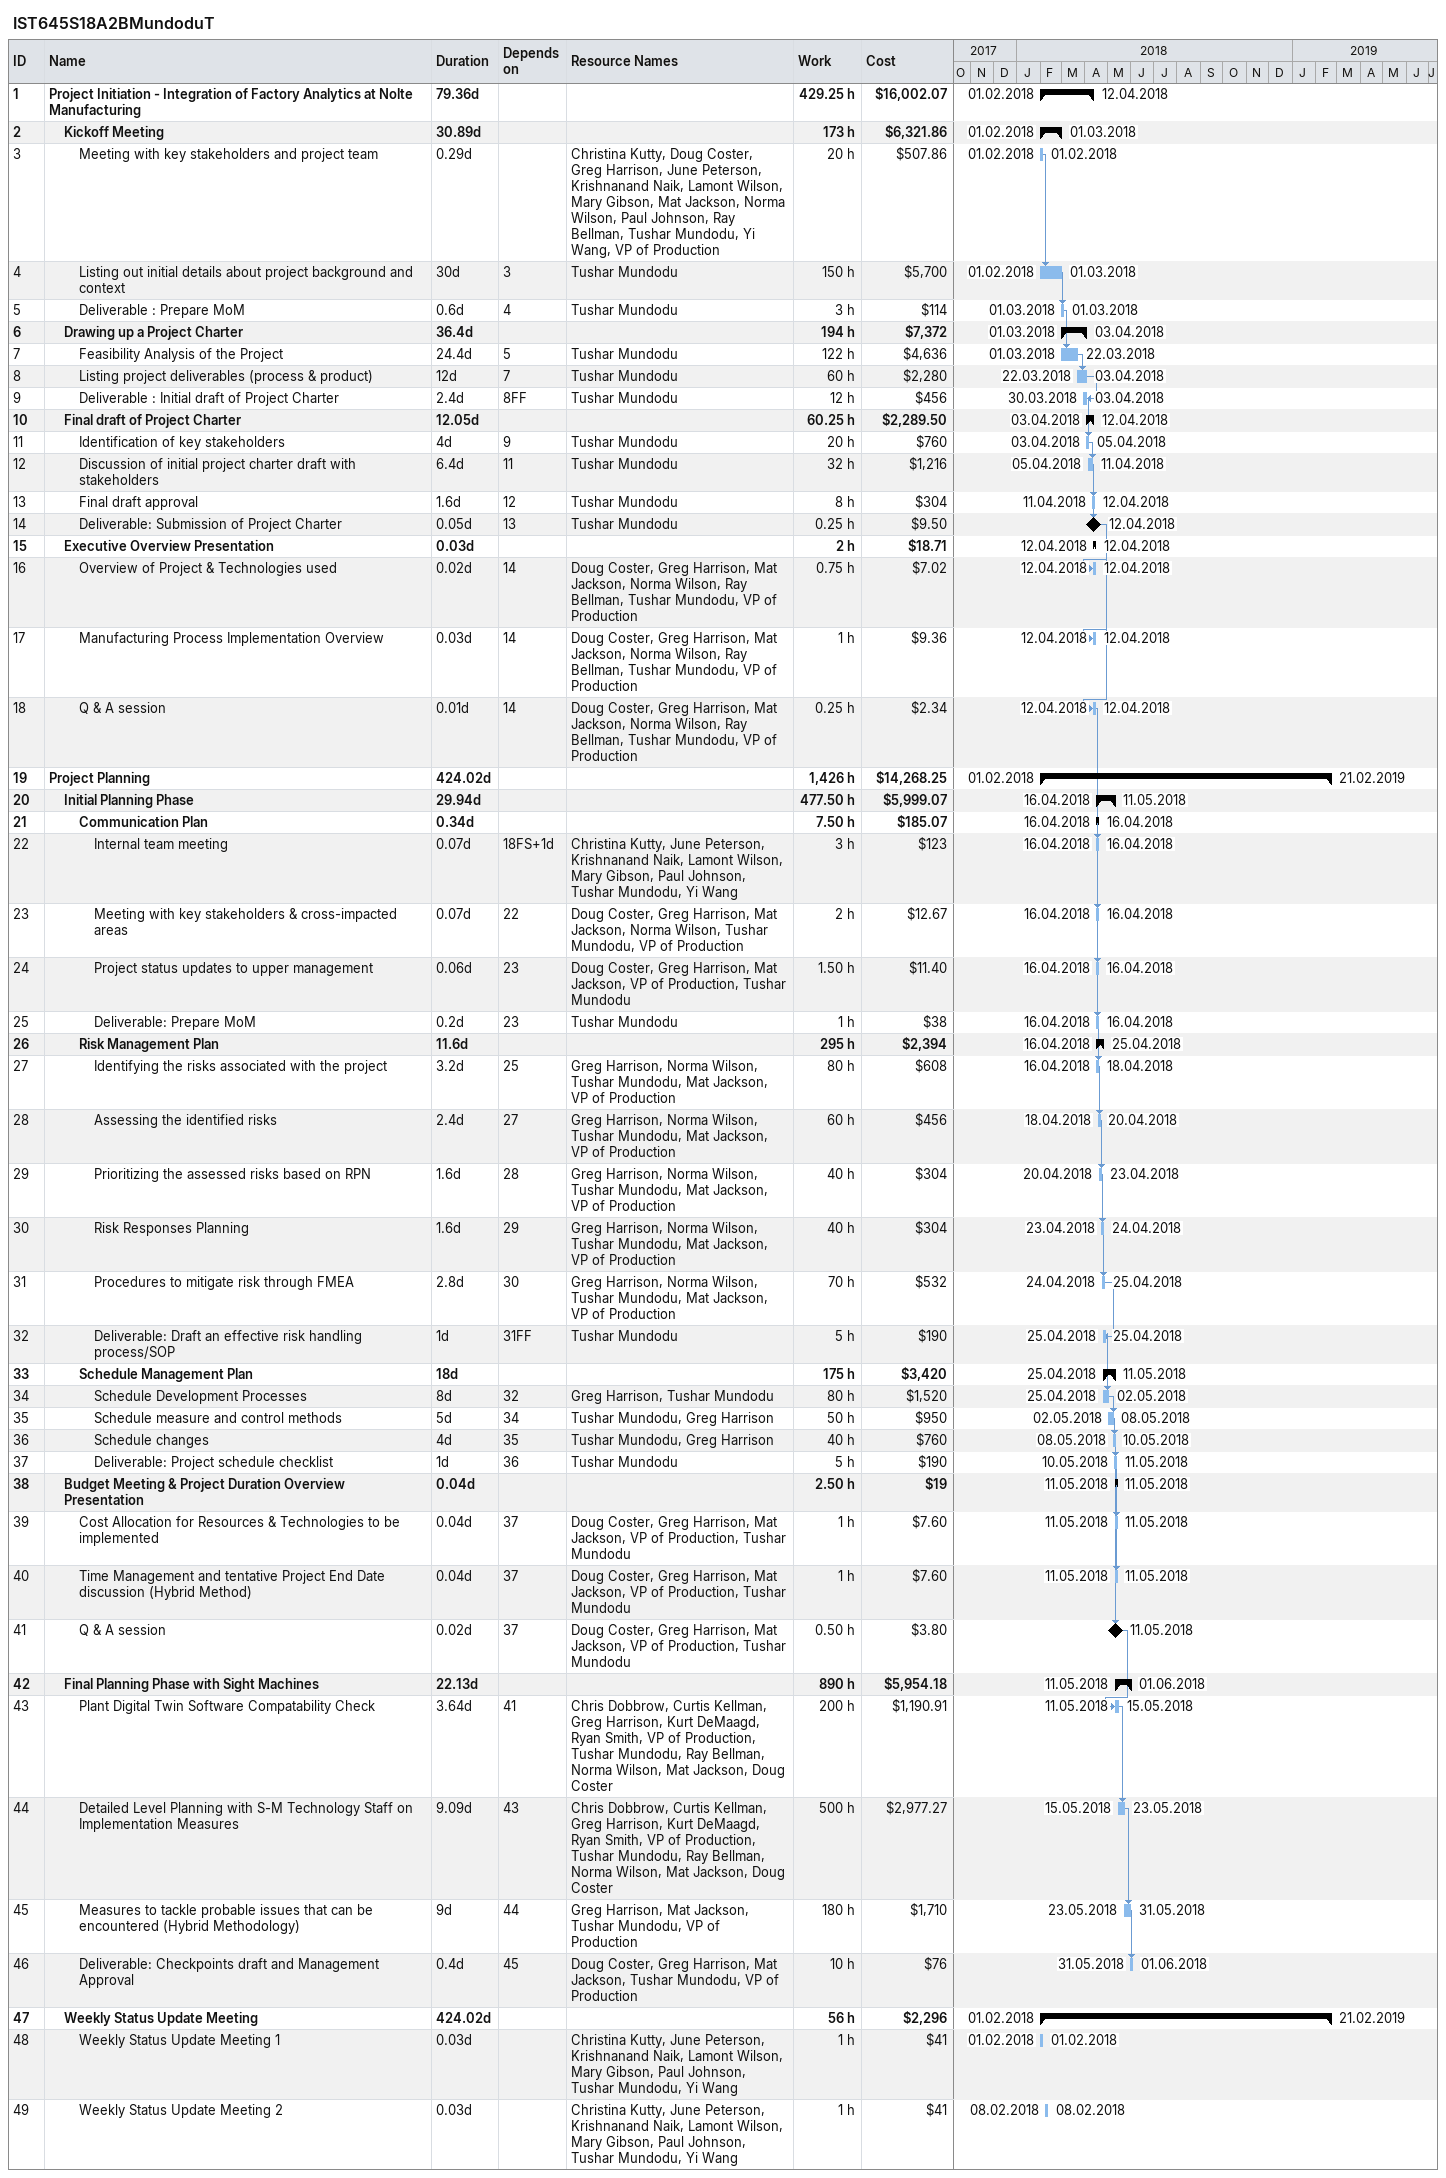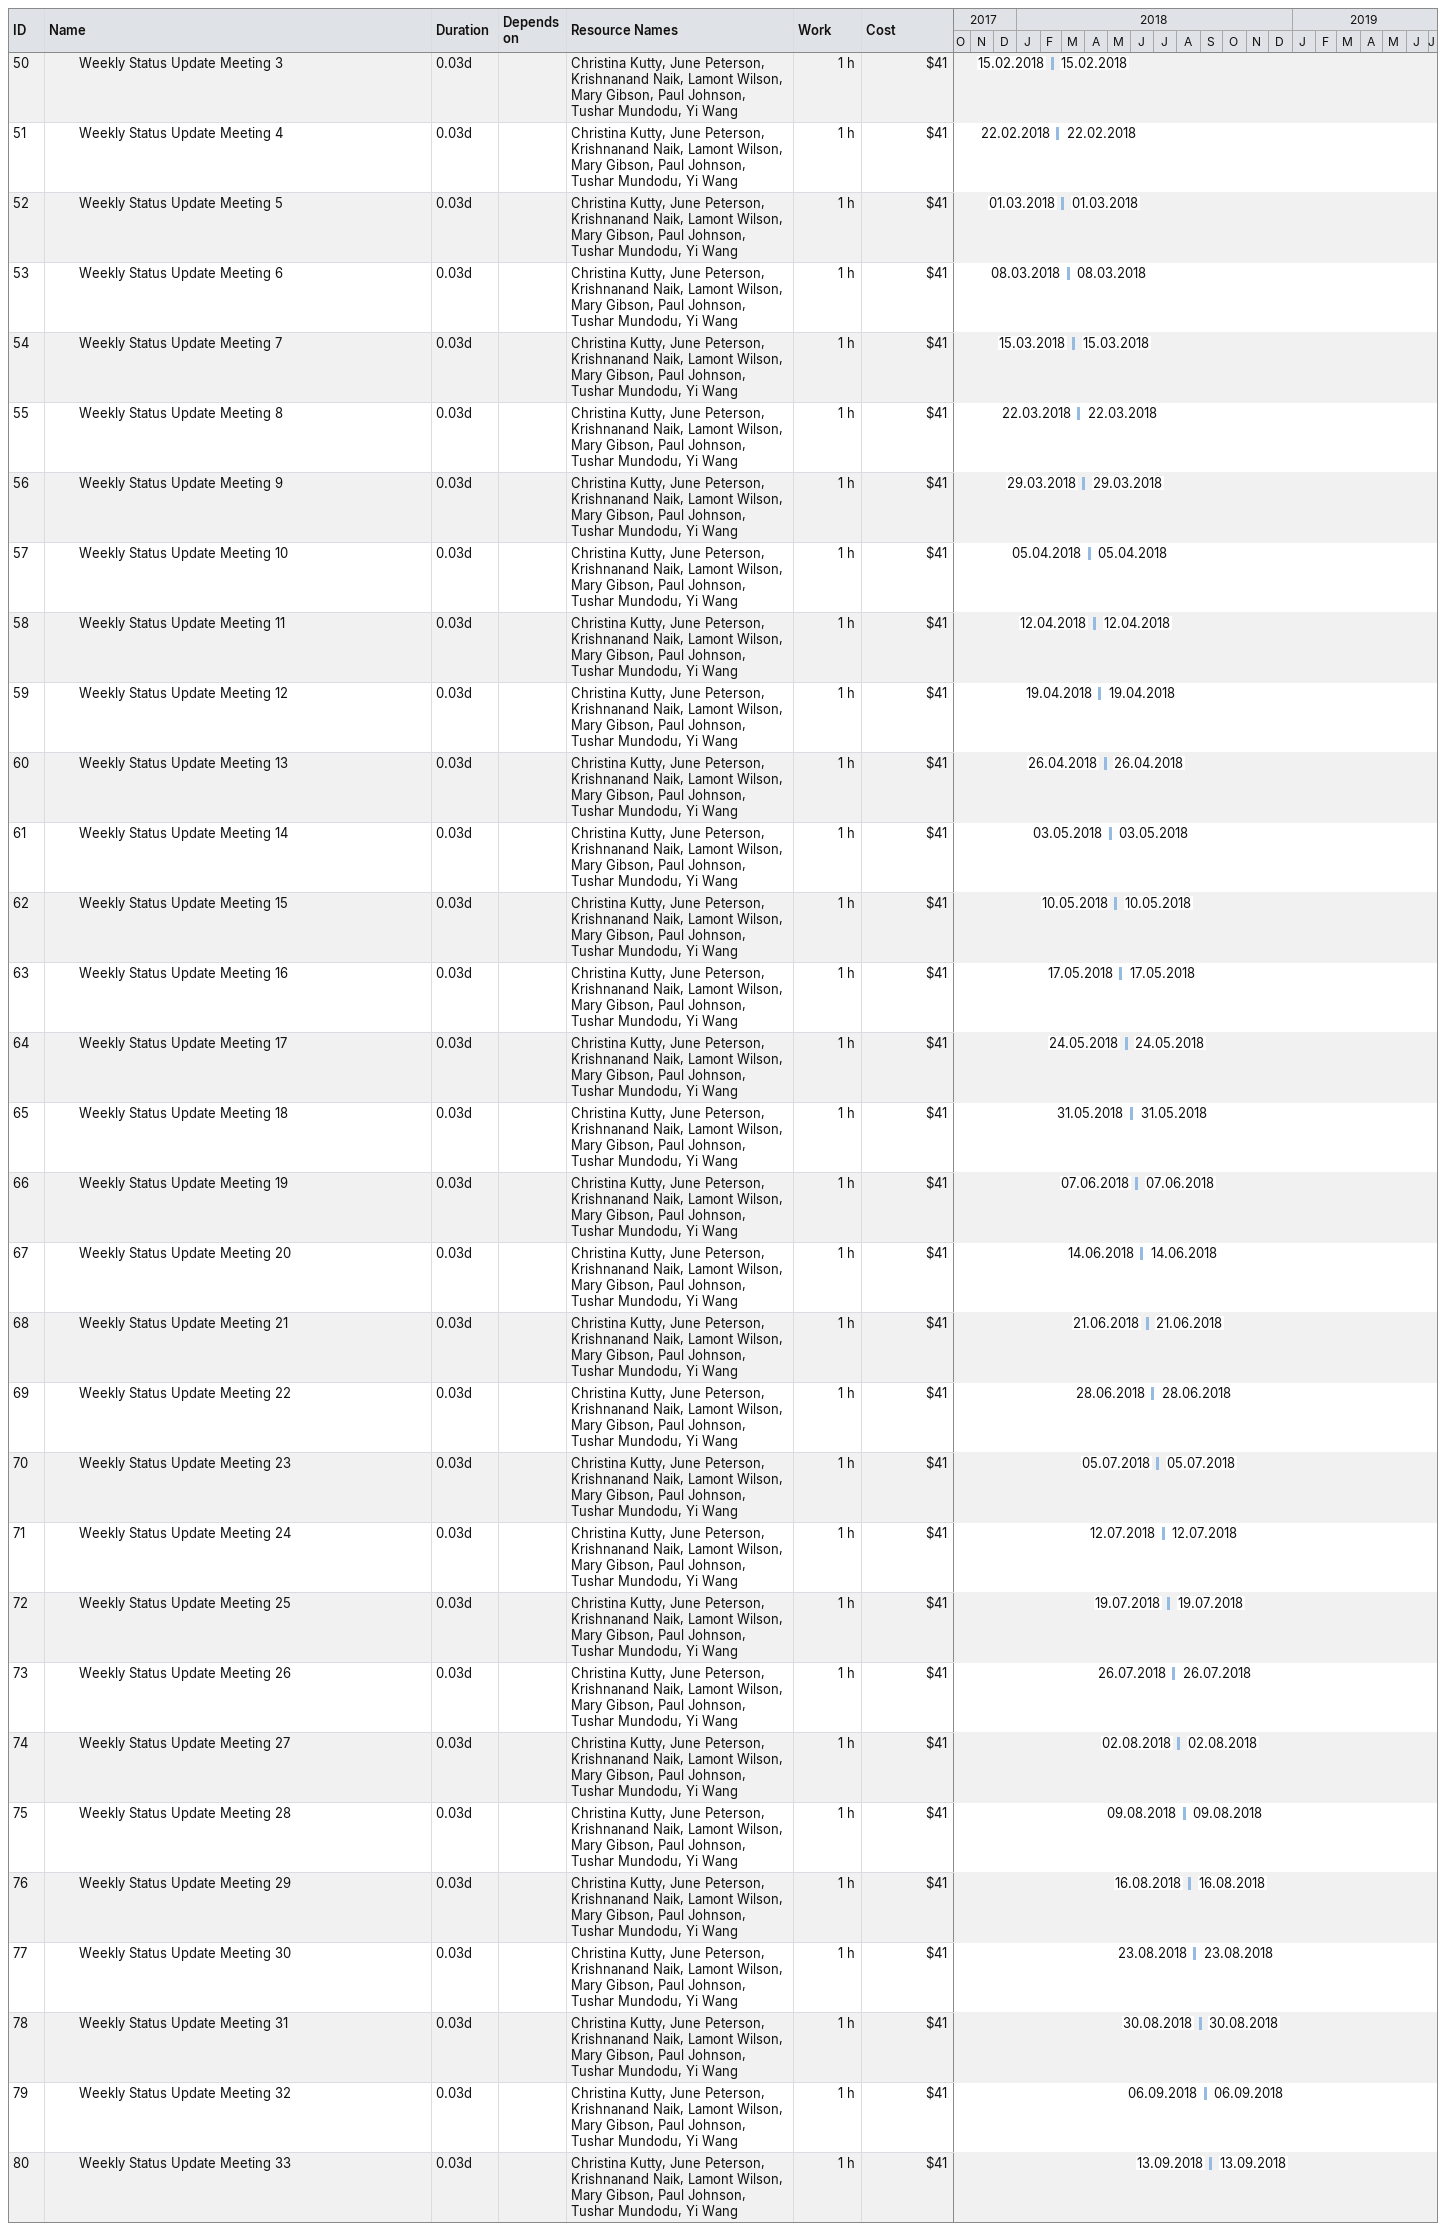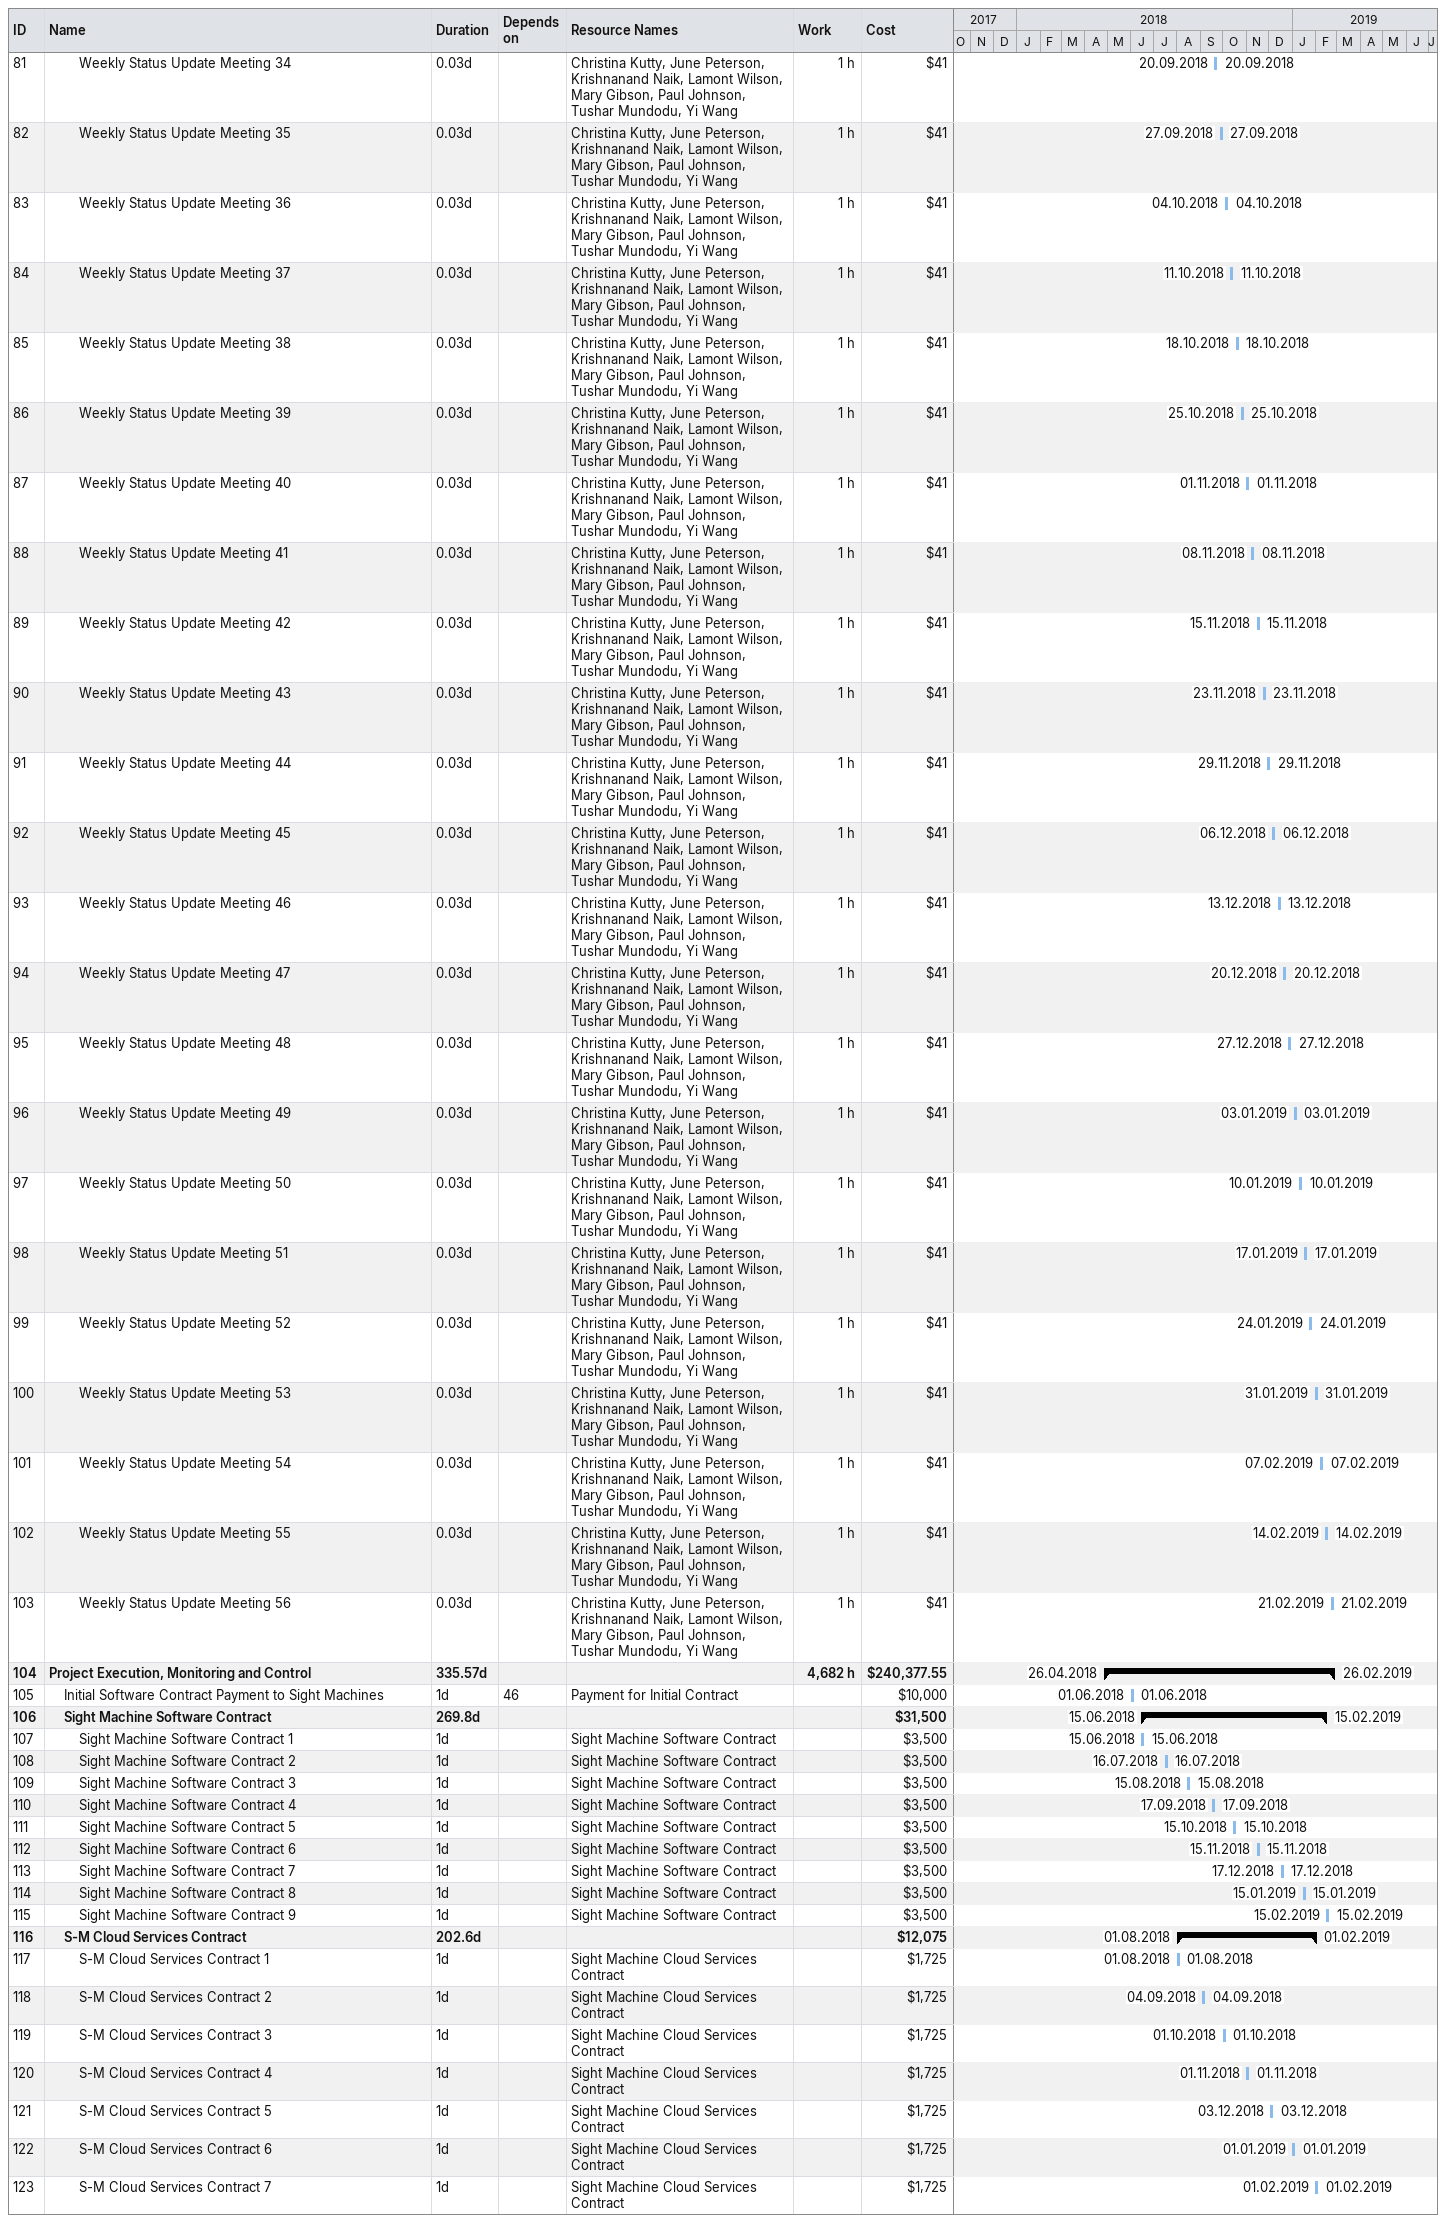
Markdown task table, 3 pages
IST645S18A2BMundoduT

| ID | Level | Task | Duration | Start | Finish | Predecessors | Resources | Work (h) | Cost ($) |
|---|---|---|---|---|---|---|---|---|---|
| 1 | 1 | **Project Initiation - Integration of Factory Analytics at Nolte Manufacturing** | 79.36d | 2018-02-01 | 2018-04-12 |  |  | 429.25 | 16002.07 |
| 2 | 2 | **Kickoff Meeting** | 30.89d | 2018-02-01 | 2018-03-01 |  |  | 173 | 6321.86 |
| 3 | 3 | Meeting with key stakeholders and project team | 0.29d | 2018-02-01 | 2018-02-01 |  | Christina Kutty, Doug Coster, Greg Harrison, June Peterson, Krishnanand Naik, Lamont Wilson, Mary Gibson, Mat Jackson, Norma Wilson, Paul Johnson, Ray Bellman, Tushar Mundodu, Yi Wang, VP of Production | 20 | 507.86 |
| 4 | 3 | Listing out initial details about project background and context | 30d | 2018-02-01 | 2018-03-01 | 3 | Tushar Mundodu | 150 | 5700 |
| 5 | 3 | Deliverable : Prepare MoM | 0.6d | 2018-03-01 | 2018-03-01 | 4 | Tushar Mundodu | 3 | 114 |
| 6 | 2 | **Drawing up a Project Charter** | 36.4d | 2018-03-01 | 2018-04-03 |  |  | 194 | 7372 |
| 7 | 3 | Feasibility Analysis of the Project | 24.4d | 2018-03-01 | 2018-03-22 | 5 | Tushar Mundodu | 122 | 4636 |
| 8 | 3 | Listing project deliverables (process & product) | 12d | 2018-03-22 | 2018-04-03 | 7 | Tushar Mundodu | 60 | 2280 |
| 9 | 3 | Deliverable : Initial draft of Project Charter | 2.4d | 2018-03-30 | 2018-04-03 | 8FF | Tushar Mundodu | 12 | 456 |
| 10 | 2 | **Final draft of Project Charter** | 12.05d | 2018-04-03 | 2018-04-12 |  |  | 60.25 | 2289.50 |
| 11 | 3 | Identification of key stakeholders | 4d | 2018-04-03 | 2018-04-05 | 9 | Tushar Mundodu | 20 | 760 |
| 12 | 3 | Discussion of initial project charter draft with stakeholders | 6.4d | 2018-04-05 | 2018-04-11 | 11 | Tushar Mundodu | 32 | 1216 |
| 13 | 3 | Final draft approval | 1.6d | 2018-04-11 | 2018-04-12 | 12 | Tushar Mundodu | 8 | 304 |
| 14 | 3 | Deliverable: Submission of Project Charter | 0.05d | 2018-04-12 | 2018-04-12 | 13 | Tushar Mundodu | 0.25 | 9.50 |
| 15 | 2 | **Executive Overview Presentation** | 0.03d | 2018-04-12 | 2018-04-12 |  |  | 2 | 18.71 |
| 16 | 3 | Overview of Project & Technologies used | 0.02d | 2018-04-12 | 2018-04-12 | 14 | Doug Coster, Greg Harrison, Mat Jackson, Norma Wilson, Ray Bellman, Tushar Mundodu, VP of Production | 0.75 | 7.02 |
| 17 | 3 | Manufacturing Process Implementation Overview | 0.03d | 2018-04-12 | 2018-04-12 | 14 | Doug Coster, Greg Harrison, Mat Jackson, Norma Wilson, Ray Bellman, Tushar Mundodu, VP of Production | 1 | 9.36 |
| 18 | 3 | Q & A session | 0.01d | 2018-04-12 | 2018-04-12 | 14 | Doug Coster, Greg Harrison, Mat Jackson, Norma Wilson, Ray Bellman, Tushar Mundodu, VP of Production | 0.25 | 2.34 |
| 19 | 1 | **Project Planning** | 424.02d | 2018-02-01 | 2019-02-21 |  |  | 1426 | 14268.25 |
| 20 | 2 | **Initial Planning Phase** | 29.94d | 2018-04-16 | 2018-05-11 |  |  | 477.50 | 5999.07 |
| 21 | 3 | **Communication Plan** | 0.34d | 2018-04-16 | 2018-04-16 |  |  | 7.50 | 185.07 |
| 22 | 4 | Internal team meeting | 0.07d | 2018-04-16 | 2018-04-16 | 18FS+1d | Christina Kutty, June Peterson, Krishnanand Naik, Lamont Wilson, Mary Gibson, Paul Johnson, Tushar Mundodu, Yi Wang | 3 | 123 |
| 23 | 4 | Meeting with key stakeholders & cross-impacted areas | 0.07d | 2018-04-16 | 2018-04-16 | 22 | Doug Coster, Greg Harrison, Mat Jackson, Norma Wilson, Tushar Mundodu, VP of Production | 2 | 12.67 |
| 24 | 4 | Project status updates to upper management | 0.06d | 2018-04-16 | 2018-04-16 | 23 | Doug Coster, Greg Harrison, Mat Jackson, VP of Production, Tushar Mundodu | 1.50 | 11.40 |
| 25 | 4 | Deliverable: Prepare MoM | 0.2d | 2018-04-16 | 2018-04-16 | 23 | Tushar Mundodu | 1 | 38 |
| 26 | 3 | **Risk Management Plan** | 11.6d | 2018-04-16 | 2018-04-25 |  |  | 295 | 2394 |
| 27 | 4 | Identifying the risks associated with the project | 3.2d | 2018-04-16 | 2018-04-18 | 25 | Greg Harrison, Norma Wilson, Tushar Mundodu, Mat Jackson, VP of Production | 80 | 608 |
| 28 | 4 | Assessing the identified risks | 2.4d | 2018-04-18 | 2018-04-20 | 27 | Greg Harrison, Norma Wilson, Tushar Mundodu, Mat Jackson, VP of Production | 60 | 456 |
| 29 | 4 | Prioritizing the assessed risks based on RPN | 1.6d | 2018-04-20 | 2018-04-23 | 28 | Greg Harrison, Norma Wilson, Tushar Mundodu, Mat Jackson, VP of Production | 40 | 304 |
| 30 | 4 | Risk Responses Planning | 1.6d | 2018-04-23 | 2018-04-24 | 29 | Greg Harrison, Norma Wilson, Tushar Mundodu, Mat Jackson, VP of Production | 40 | 304 |
| 31 | 4 | Procedures to mitigate risk through FMEA | 2.8d | 2018-04-24 | 2018-04-25 | 30 | Greg Harrison, Norma Wilson, Tushar Mundodu, Mat Jackson, VP of Production | 70 | 532 |
| 32 | 4 | Deliverable: Draft an effective risk handling process/SOP | 1d | 2018-04-25 | 2018-04-25 | 31FF | Tushar Mundodu | 5 | 190 |
| 33 | 3 | **Schedule Management Plan** | 18d | 2018-04-25 | 2018-05-11 |  |  | 175 | 3420 |
| 34 | 4 | Schedule Development Processes | 8d | 2018-04-25 | 2018-05-02 | 32 | Greg Harrison, Tushar Mundodu | 80 | 1520 |
| 35 | 4 | Schedule measure and control methods | 5d | 2018-05-02 | 2018-05-08 | 34 | Tushar Mundodu, Greg Harrison | 50 | 950 |
| 36 | 4 | Schedule changes | 4d | 2018-05-08 | 2018-05-10 | 35 | Tushar Mundodu, Greg Harrison | 40 | 760 |
| 37 | 4 | Deliverable: Project schedule checklist | 1d | 2018-05-10 | 2018-05-11 | 36 | Tushar Mundodu | 5 | 190 |
| 38 | 2 | **Budget Meeting & Project Duration Overview Presentation** | 0.04d | 2018-05-11 | 2018-05-11 |  |  | 2.50 | 19 |
| 39 | 3 | Cost Allocation for Resources & Technologies to be implemented | 0.04d | 2018-05-11 | 2018-05-11 | 37 | Doug Coster, Greg Harrison, Mat Jackson, VP of Production, Tushar Mundodu | 1 | 7.60 |
| 40 | 3 | Time Management and tentative Project End Date discussion (Hybrid Method) | 0.04d | 2018-05-11 | 2018-05-11 | 37 | Doug Coster, Greg Harrison, Mat Jackson, VP of Production, Tushar Mundodu | 1 | 7.60 |
| 41 | 3 | Q & A session | 0.02d | 2018-05-11 | 2018-05-11 | 37 | Doug Coster, Greg Harrison, Mat Jackson, VP of Production, Tushar Mundodu | 0.50 | 3.80 |
| 42 | 2 | **Final Planning Phase with Sight Machines** | 22.13d | 2018-05-11 | 2018-06-01 |  |  | 890 | 5954.18 |
| 43 | 3 | Plant Digital Twin Software Compatability Check | 3.64d | 2018-05-11 | 2018-05-15 | 41 | Chris Dobbrow, Curtis Kellman, Greg Harrison, Kurt DeMaagd, Ryan Smith, VP of Production, Tushar Mundodu, Ray Bellman, Norma Wilson, Mat Jackson, Doug Coster | 200 | 1190.91 |
| 44 | 3 | Detailed Level Planning with S-M Technology Staff on Implementation Measures | 9.09d | 2018-05-15 | 2018-05-23 | 43 | Chris Dobbrow, Curtis Kellman, Greg Harrison, Kurt DeMaagd, Ryan Smith, VP of Production, Tushar Mundodu, Ray Bellman, Norma Wilson, Mat Jackson, Doug Coster | 500 | 2977.27 |
| 45 | 3 | Measures to tackle probable issues that can be encountered (Hybrid Methodology) | 9d | 2018-05-23 | 2018-05-31 | 44 | Greg Harrison, Mat Jackson, Tushar Mundodu, VP of Production | 180 | 1710 |
| 46 | 3 | Deliverable: Checkpoints draft and Management Approval | 0.4d | 2018-05-31 | 2018-06-01 | 45 | Doug Coster, Greg Harrison, Mat Jackson, Tushar Mundodu, VP of Production | 10 | 76 |
| 47 | 2 | **Weekly Status Update Meeting** | 424.02d | 2018-02-01 | 2019-02-21 |  |  | 56 | 2296 |
| 48 | 3 | Weekly Status Update Meeting 1 | 0.03d | 2018-02-01 | 2018-02-01 |  | Christina Kutty, June Peterson, Krishnanand Naik, Lamont Wilson, Mary Gibson, Paul Johnson, Tushar Mundodu, Yi Wang | 1 | 41 |
| 49 | 3 | Weekly Status Update Meeting 2 | 0.03d | 2018-02-08 | 2018-02-08 |  | Christina Kutty, June Peterson, Krishnanand Naik, Lamont Wilson, Mary Gibson, Paul Johnson, Tushar Mundodu, Yi Wang | 1 | 41 |
| 50 | 3 | Weekly Status Update Meeting 3 | 0.03d | 2018-02-15 | 2018-02-15 |  | Christina Kutty, June Peterson, Krishnanand Naik, Lamont Wilson, Mary Gibson, Paul Johnson, Tushar Mundodu, Yi Wang | 1 | 41 |
| 51 | 3 | Weekly Status Update Meeting 4 | 0.03d | 2018-02-22 | 2018-02-22 |  | Christina Kutty, June Peterson, Krishnanand Naik, Lamont Wilson, Mary Gibson, Paul Johnson, Tushar Mundodu, Yi Wang | 1 | 41 |
| 52 | 3 | Weekly Status Update Meeting 5 | 0.03d | 2018-03-01 | 2018-03-01 |  | Christina Kutty, June Peterson, Krishnanand Naik, Lamont Wilson, Mary Gibson, Paul Johnson, Tushar Mundodu, Yi Wang | 1 | 41 |
| 53 | 3 | Weekly Status Update Meeting 6 | 0.03d | 2018-03-08 | 2018-03-08 |  | Christina Kutty, June Peterson, Krishnanand Naik, Lamont Wilson, Mary Gibson, Paul Johnson, Tushar Mundodu, Yi Wang | 1 | 41 |
| 54 | 3 | Weekly Status Update Meeting 7 | 0.03d | 2018-03-15 | 2018-03-15 |  | Christina Kutty, June Peterson, Krishnanand Naik, Lamont Wilson, Mary Gibson, Paul Johnson, Tushar Mundodu, Yi Wang | 1 | 41 |
| 55 | 3 | Weekly Status Update Meeting 8 | 0.03d | 2018-03-22 | 2018-03-22 |  | Christina Kutty, June Peterson, Krishnanand Naik, Lamont Wilson, Mary Gibson, Paul Johnson, Tushar Mundodu, Yi Wang | 1 | 41 |
| 56 | 3 | Weekly Status Update Meeting 9 | 0.03d | 2018-03-29 | 2018-03-29 |  | Christina Kutty, June Peterson, Krishnanand Naik, Lamont Wilson, Mary Gibson, Paul Johnson, Tushar Mundodu, Yi Wang | 1 | 41 |
| 57 | 3 | Weekly Status Update Meeting 10 | 0.03d | 2018-04-05 | 2018-04-05 |  | Christina Kutty, June Peterson, Krishnanand Naik, Lamont Wilson, Mary Gibson, Paul Johnson, Tushar Mundodu, Yi Wang | 1 | 41 |
| 58 | 3 | Weekly Status Update Meeting 11 | 0.03d | 2018-04-12 | 2018-04-12 |  | Christina Kutty, June Peterson, Krishnanand Naik, Lamont Wilson, Mary Gibson, Paul Johnson, Tushar Mundodu, Yi Wang | 1 | 41 |
| 59 | 3 | Weekly Status Update Meeting 12 | 0.03d | 2018-04-19 | 2018-04-19 |  | Christina Kutty, June Peterson, Krishnanand Naik, Lamont Wilson, Mary Gibson, Paul Johnson, Tushar Mundodu, Yi Wang | 1 | 41 |
| 60 | 3 | Weekly Status Update Meeting 13 | 0.03d | 2018-04-26 | 2018-04-26 |  | Christina Kutty, June Peterson, Krishnanand Naik, Lamont Wilson, Mary Gibson, Paul Johnson, Tushar Mundodu, Yi Wang | 1 | 41 |
| 61 | 3 | Weekly Status Update Meeting 14 | 0.03d | 2018-05-03 | 2018-05-03 |  | Christina Kutty, June Peterson, Krishnanand Naik, Lamont Wilson, Mary Gibson, Paul Johnson, Tushar Mundodu, Yi Wang | 1 | 41 |
| 62 | 3 | Weekly Status Update Meeting 15 | 0.03d | 2018-05-10 | 2018-05-10 |  | Christina Kutty, June Peterson, Krishnanand Naik, Lamont Wilson, Mary Gibson, Paul Johnson, Tushar Mundodu, Yi Wang | 1 | 41 |
| 63 | 3 | Weekly Status Update Meeting 16 | 0.03d | 2018-05-17 | 2018-05-17 |  | Christina Kutty, June Peterson, Krishnanand Naik, Lamont Wilson, Mary Gibson, Paul Johnson, Tushar Mundodu, Yi Wang | 1 | 41 |
| 64 | 3 | Weekly Status Update Meeting 17 | 0.03d | 2018-05-24 | 2018-05-24 |  | Christina Kutty, June Peterson, Krishnanand Naik, Lamont Wilson, Mary Gibson, Paul Johnson, Tushar Mundodu, Yi Wang | 1 | 41 |
| 65 | 3 | Weekly Status Update Meeting 18 | 0.03d | 2018-05-31 | 2018-05-31 |  | Christina Kutty, June Peterson, Krishnanand Naik, Lamont Wilson, Mary Gibson, Paul Johnson, Tushar Mundodu, Yi Wang | 1 | 41 |
| 66 | 3 | Weekly Status Update Meeting 19 | 0.03d | 2018-06-07 | 2018-06-07 |  | Christina Kutty, June Peterson, Krishnanand Naik, Lamont Wilson, Mary Gibson, Paul Johnson, Tushar Mundodu, Yi Wang | 1 | 41 |
| 67 | 3 | Weekly Status Update Meeting 20 | 0.03d | 2018-06-14 | 2018-06-14 |  | Christina Kutty, June Peterson, Krishnanand Naik, Lamont Wilson, Mary Gibson, Paul Johnson, Tushar Mundodu, Yi Wang | 1 | 41 |
| 68 | 3 | Weekly Status Update Meeting 21 | 0.03d | 2018-06-21 | 2018-06-21 |  | Christina Kutty, June Peterson, Krishnanand Naik, Lamont Wilson, Mary Gibson, Paul Johnson, Tushar Mundodu, Yi Wang | 1 | 41 |
| 69 | 3 | Weekly Status Update Meeting 22 | 0.03d | 2018-06-28 | 2018-06-28 |  | Christina Kutty, June Peterson, Krishnanand Naik, Lamont Wilson, Mary Gibson, Paul Johnson, Tushar Mundodu, Yi Wang | 1 | 41 |
| 70 | 3 | Weekly Status Update Meeting 23 | 0.03d | 2018-07-05 | 2018-07-05 |  | Christina Kutty, June Peterson, Krishnanand Naik, Lamont Wilson, Mary Gibson, Paul Johnson, Tushar Mundodu, Yi Wang | 1 | 41 |
| 71 | 3 | Weekly Status Update Meeting 24 | 0.03d | 2018-07-12 | 2018-07-12 |  | Christina Kutty, June Peterson, Krishnanand Naik, Lamont Wilson, Mary Gibson, Paul Johnson, Tushar Mundodu, Yi Wang | 1 | 41 |
| 72 | 3 | Weekly Status Update Meeting 25 | 0.03d | 2018-07-19 | 2018-07-19 |  | Christina Kutty, June Peterson, Krishnanand Naik, Lamont Wilson, Mary Gibson, Paul Johnson, Tushar Mundodu, Yi Wang | 1 | 41 |
| 73 | 3 | Weekly Status Update Meeting 26 | 0.03d | 2018-07-26 | 2018-07-26 |  | Christina Kutty, June Peterson, Krishnanand Naik, Lamont Wilson, Mary Gibson, Paul Johnson, Tushar Mundodu, Yi Wang | 1 | 41 |
| 74 | 3 | Weekly Status Update Meeting 27 | 0.03d | 2018-08-02 | 2018-08-02 |  | Christina Kutty, June Peterson, Krishnanand Naik, Lamont Wilson, Mary Gibson, Paul Johnson, Tushar Mundodu, Yi Wang | 1 | 41 |
| 75 | 3 | Weekly Status Update Meeting 28 | 0.03d | 2018-08-09 | 2018-08-09 |  | Christina Kutty, June Peterson, Krishnanand Naik, Lamont Wilson, Mary Gibson, Paul Johnson, Tushar Mundodu, Yi Wang | 1 | 41 |
| 76 | 3 | Weekly Status Update Meeting 29 | 0.03d | 2018-08-16 | 2018-08-16 |  | Christina Kutty, June Peterson, Krishnanand Naik, Lamont Wilson, Mary Gibson, Paul Johnson, Tushar Mundodu, Yi Wang | 1 | 41 |
| 77 | 3 | Weekly Status Update Meeting 30 | 0.03d | 2018-08-23 | 2018-08-23 |  | Christina Kutty, June Peterson, Krishnanand Naik, Lamont Wilson, Mary Gibson, Paul Johnson, Tushar Mundodu, Yi Wang | 1 | 41 |
| 78 | 3 | Weekly Status Update Meeting 31 | 0.03d | 2018-08-30 | 2018-08-30 |  | Christina Kutty, June Peterson, Krishnanand Naik, Lamont Wilson, Mary Gibson, Paul Johnson, Tushar Mundodu, Yi Wang | 1 | 41 |
| 79 | 3 | Weekly Status Update Meeting 32 | 0.03d | 2018-09-06 | 2018-09-06 |  | Christina Kutty, June Peterson, Krishnanand Naik, Lamont Wilson, Mary Gibson, Paul Johnson, Tushar Mundodu, Yi Wang | 1 | 41 |
| 80 | 3 | Weekly Status Update Meeting 33 | 0.03d | 2018-09-13 | 2018-09-13 |  | Christina Kutty, June Peterson, Krishnanand Naik, Lamont Wilson, Mary Gibson, Paul Johnson, Tushar Mundodu, Yi Wang | 1 | 41 |
| 81 | 3 | Weekly Status Update Meeting 34 | 0.03d | 2018-09-20 | 2018-09-20 |  | Christina Kutty, June Peterson, Krishnanand Naik, Lamont Wilson, Mary Gibson, Paul Johnson, Tushar Mundodu, Yi Wang | 1 | 41 |
| 82 | 3 | Weekly Status Update Meeting 35 | 0.03d | 2018-09-27 | 2018-09-27 |  | Christina Kutty, June Peterson, Krishnanand Naik, Lamont Wilson, Mary Gibson, Paul Johnson, Tushar Mundodu, Yi Wang | 1 | 41 |
| 83 | 3 | Weekly Status Update Meeting 36 | 0.03d | 2018-10-04 | 2018-10-04 |  | Christina Kutty, June Peterson, Krishnanand Naik, Lamont Wilson, Mary Gibson, Paul Johnson, Tushar Mundodu, Yi Wang | 1 | 41 |
| 84 | 3 | Weekly Status Update Meeting 37 | 0.03d | 2018-10-11 | 2018-10-11 |  | Christina Kutty, June Peterson, Krishnanand Naik, Lamont Wilson, Mary Gibson, Paul Johnson, Tushar Mundodu, Yi Wang | 1 | 41 |
| 85 | 3 | Weekly Status Update Meeting 38 | 0.03d | 2018-10-18 | 2018-10-18 |  | Christina Kutty, June Peterson, Krishnanand Naik, Lamont Wilson, Mary Gibson, Paul Johnson, Tushar Mundodu, Yi Wang | 1 | 41 |
| 86 | 3 | Weekly Status Update Meeting 39 | 0.03d | 2018-10-25 | 2018-10-25 |  | Christina Kutty, June Peterson, Krishnanand Naik, Lamont Wilson, Mary Gibson, Paul Johnson, Tushar Mundodu, Yi Wang | 1 | 41 |
| 87 | 3 | Weekly Status Update Meeting 40 | 0.03d | 2018-11-01 | 2018-11-01 |  | Christina Kutty, June Peterson, Krishnanand Naik, Lamont Wilson, Mary Gibson, Paul Johnson, Tushar Mundodu, Yi Wang | 1 | 41 |
| 88 | 3 | Weekly Status Update Meeting 41 | 0.03d | 2018-11-08 | 2018-11-08 |  | Christina Kutty, June Peterson, Krishnanand Naik, Lamont Wilson, Mary Gibson, Paul Johnson, Tushar Mundodu, Yi Wang | 1 | 41 |
| 89 | 3 | Weekly Status Update Meeting 42 | 0.03d | 2018-11-15 | 2018-11-15 |  | Christina Kutty, June Peterson, Krishnanand Naik, Lamont Wilson, Mary Gibson, Paul Johnson, Tushar Mundodu, Yi Wang | 1 | 41 |
| 90 | 3 | Weekly Status Update Meeting 43 | 0.03d | 2018-11-23 | 2018-11-23 |  | Christina Kutty, June Peterson, Krishnanand Naik, Lamont Wilson, Mary Gibson, Paul Johnson, Tushar Mundodu, Yi Wang | 1 | 41 |
| 91 | 3 | Weekly Status Update Meeting 44 | 0.03d | 2018-11-29 | 2018-11-29 |  | Christina Kutty, June Peterson, Krishnanand Naik, Lamont Wilson, Mary Gibson, Paul Johnson, Tushar Mundodu, Yi Wang | 1 | 41 |
| 92 | 3 | Weekly Status Update Meeting 45 | 0.03d | 2018-12-06 | 2018-12-06 |  | Christina Kutty, June Peterson, Krishnanand Naik, Lamont Wilson, Mary Gibson, Paul Johnson, Tushar Mundodu, Yi Wang | 1 | 41 |
| 93 | 3 | Weekly Status Update Meeting 46 | 0.03d | 2018-12-13 | 2018-12-13 |  | Christina Kutty, June Peterson, Krishnanand Naik, Lamont Wilson, Mary Gibson, Paul Johnson, Tushar Mundodu, Yi Wang | 1 | 41 |
| 94 | 3 | Weekly Status Update Meeting 47 | 0.03d | 2018-12-20 | 2018-12-20 |  | Christina Kutty, June Peterson, Krishnanand Naik, Lamont Wilson, Mary Gibson, Paul Johnson, Tushar Mundodu, Yi Wang | 1 | 41 |
| 95 | 3 | Weekly Status Update Meeting 48 | 0.03d | 2018-12-27 | 2018-12-27 |  | Christina Kutty, June Peterson, Krishnanand Naik, Lamont Wilson, Mary Gibson, Paul Johnson, Tushar Mundodu, Yi Wang | 1 | 41 |
| 96 | 3 | Weekly Status Update Meeting 49 | 0.03d | 2019-01-03 | 2019-01-03 |  | Christina Kutty, June Peterson, Krishnanand Naik, Lamont Wilson, Mary Gibson, Paul Johnson, Tushar Mundodu, Yi Wang | 1 | 41 |
| 97 | 3 | Weekly Status Update Meeting 50 | 0.03d | 2019-01-10 | 2019-01-10 |  | Christina Kutty, June Peterson, Krishnanand Naik, Lamont Wilson, Mary Gibson, Paul Johnson, Tushar Mundodu, Yi Wang | 1 | 41 |
| 98 | 3 | Weekly Status Update Meeting 51 | 0.03d | 2019-01-17 | 2019-01-17 |  | Christina Kutty, June Peterson, Krishnanand Naik, Lamont Wilson, Mary Gibson, Paul Johnson, Tushar Mundodu, Yi Wang | 1 | 41 |
| 99 | 3 | Weekly Status Update Meeting 52 | 0.03d | 2019-01-24 | 2019-01-24 |  | Christina Kutty, June Peterson, Krishnanand Naik, Lamont Wilson, Mary Gibson, Paul Johnson, Tushar Mundodu, Yi Wang | 1 | 41 |
| 100 | 3 | Weekly Status Update Meeting 53 | 0.03d | 2019-01-31 | 2019-01-31 |  | Christina Kutty, June Peterson, Krishnanand Naik, Lamont Wilson, Mary Gibson, Paul Johnson, Tushar Mundodu, Yi Wang | 1 | 41 |
| 101 | 3 | Weekly Status Update Meeting 54 | 0.03d | 2019-02-07 | 2019-02-07 |  | Christina Kutty, June Peterson, Krishnanand Naik, Lamont Wilson, Mary Gibson, Paul Johnson, Tushar Mundodu, Yi Wang | 1 | 41 |
| 102 | 3 | Weekly Status Update Meeting 55 | 0.03d | 2019-02-14 | 2019-02-14 |  | Christina Kutty, June Peterson, Krishnanand Naik, Lamont Wilson, Mary Gibson, Paul Johnson, Tushar Mundodu, Yi Wang | 1 | 41 |
| 103 | 3 | Weekly Status Update Meeting 56 | 0.03d | 2019-02-21 | 2019-02-21 |  | Christina Kutty, June Peterson, Krishnanand Naik, Lamont Wilson, Mary Gibson, Paul Johnson, Tushar Mundodu, Yi Wang | 1 | 41 |
| 104 | 1 | **Project Execution, Monitoring and Control** | 335.57d | 2018-04-26 | 2019-02-26 |  |  | 4682 | 240377.55 |
| 105 | 2 | Initial Software Contract Payment to Sight Machines | 1d | 2018-06-01 | 2018-06-01 | 46 | Payment for Initial Contract |  | 10000 |
| 106 | 2 | **Sight Machine Software Contract** | 269.8d | 2018-06-15 | 2019-02-15 |  |  |  | 31500 |
| 107 | 3 | Sight Machine Software Contract 1 | 1d | 2018-06-15 | 2018-06-15 |  | Sight Machine Software Contract |  | 3500 |
| 108 | 3 | Sight Machine Software Contract 2 | 1d | 2018-07-16 | 2018-07-16 |  | Sight Machine Software Contract |  | 3500 |
| 109 | 3 | Sight Machine Software Contract 3 | 1d | 2018-08-15 | 2018-08-15 |  | Sight Machine Software Contract |  | 3500 |
| 110 | 3 | Sight Machine Software Contract 4 | 1d | 2018-09-17 | 2018-09-17 |  | Sight Machine Software Contract |  | 3500 |
| 111 | 3 | Sight Machine Software Contract 5 | 1d | 2018-10-15 | 2018-10-15 |  | Sight Machine Software Contract |  | 3500 |
| 112 | 3 | Sight Machine Software Contract 6 | 1d | 2018-11-15 | 2018-11-15 |  | Sight Machine Software Contract |  | 3500 |
| 113 | 3 | Sight Machine Software Contract 7 | 1d | 2018-12-17 | 2018-12-17 |  | Sight Machine Software Contract |  | 3500 |
| 114 | 3 | Sight Machine Software Contract 8 | 1d | 2019-01-15 | 2019-01-15 |  | Sight Machine Software Contract |  | 3500 |
| 115 | 3 | Sight Machine Software Contract 9 | 1d | 2019-02-15 | 2019-02-15 |  | Sight Machine Software Contract |  | 3500 |
| 116 | 2 | **S-M Cloud Services Contract** | 202.6d | 2018-08-01 | 2019-02-01 |  |  |  | 12075 |
| 117 | 3 | S-M Cloud Services Contract 1 | 1d | 2018-08-01 | 2018-08-01 |  | Sight Machine Cloud Services Contract |  | 1725 |
| 118 | 3 | S-M Cloud Services Contract 2 | 1d | 2018-09-04 | 2018-09-04 |  | Sight Machine Cloud Services Contract |  | 1725 |
| 119 | 3 | S-M Cloud Services Contract 3 | 1d | 2018-10-01 | 2018-10-01 |  | Sight Machine Cloud Services Contract |  | 1725 |
| 120 | 3 | S-M Cloud Services Contract 4 | 1d | 2018-11-01 | 2018-11-01 |  | Sight Machine Cloud Services Contract |  | 1725 |
| 121 | 3 | S-M Cloud Services Contract 5 | 1d | 2018-12-03 | 2018-12-03 |  | Sight Machine Cloud Services Contract |  | 1725 |
| 122 | 3 | S-M Cloud Services Contract 6 | 1d | 2019-01-01 | 2019-01-01 |  | Sight Machine Cloud Services Contract |  | 1725 |
| 123 | 3 | S-M Cloud Services Contract 7 | 1d | 2019-02-01 | 2019-02-01 |  | Sight Machine Cloud Services Contract |  | 1725 |
